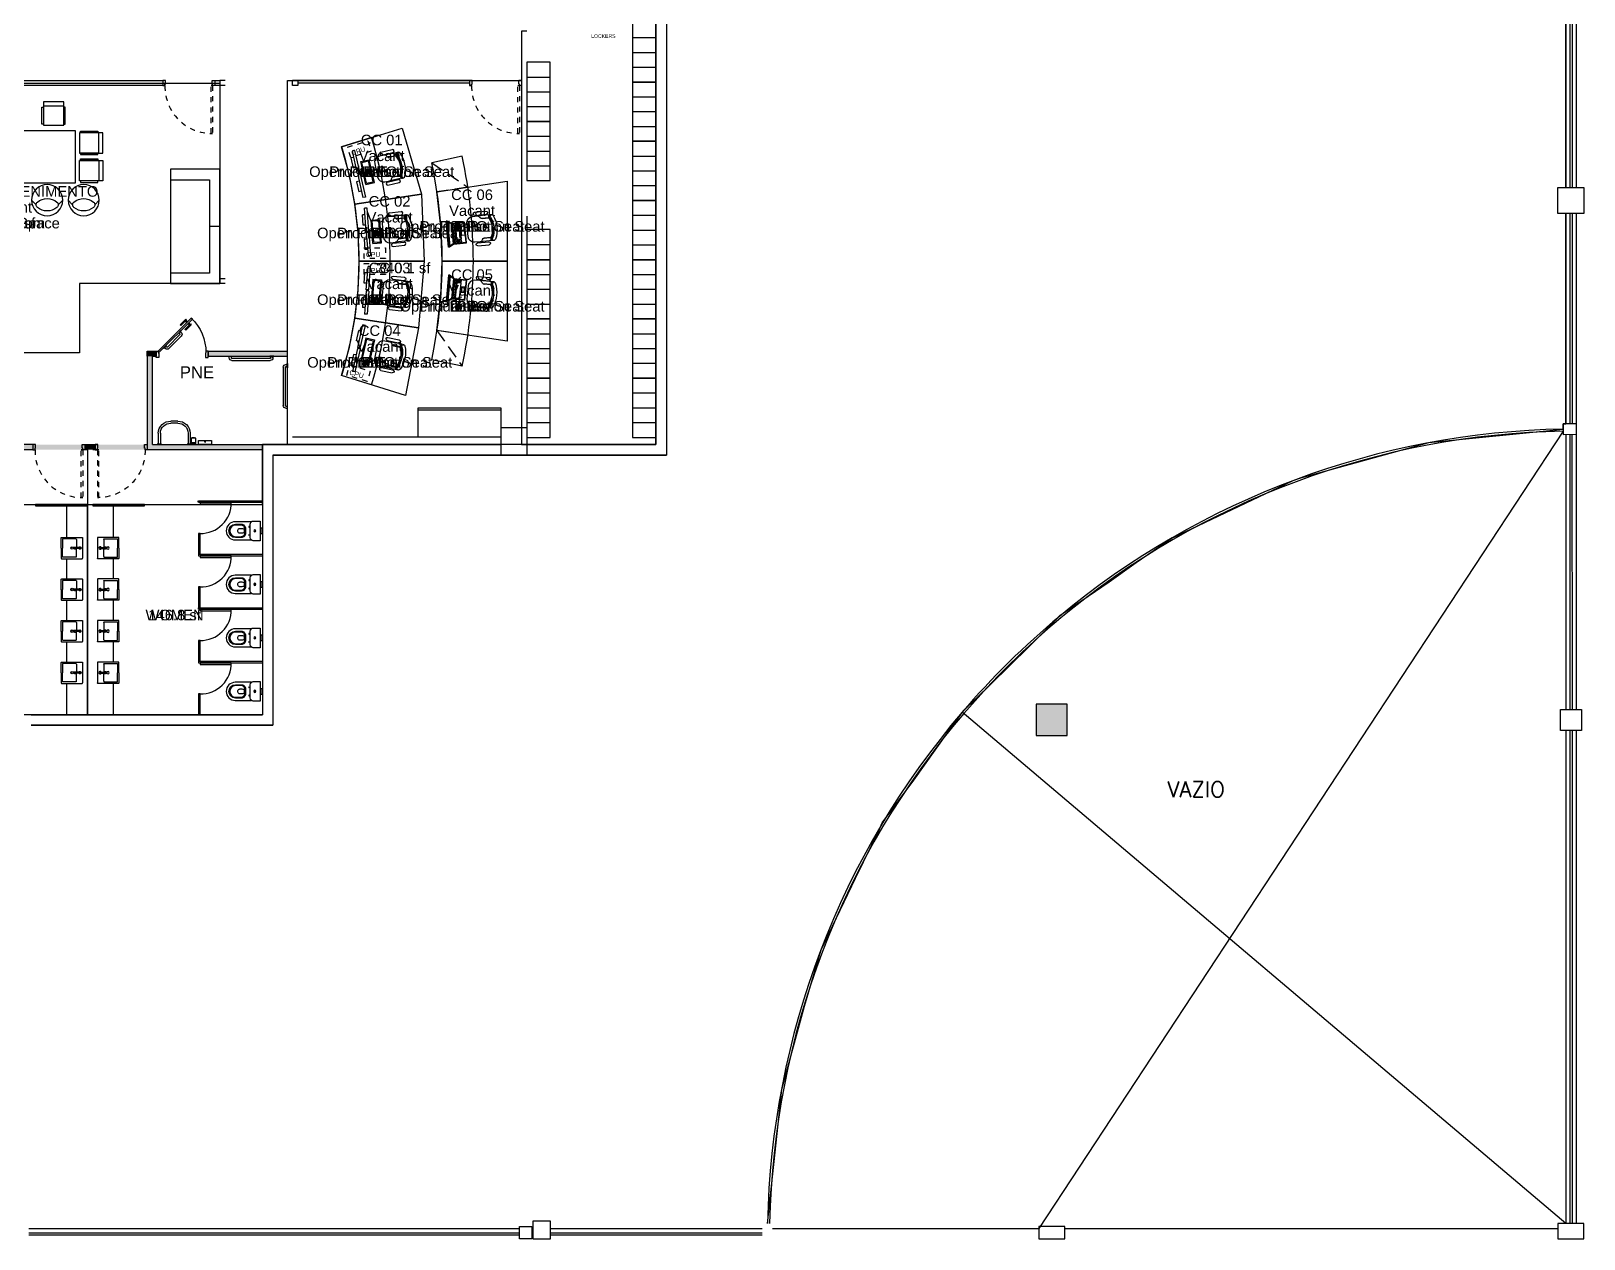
# Model space of a CAD drawing. Header units: metres. Extents: x 249.2 to 324.9, y -97.6 to -23.3.
# Drawn here: x 293.4 to 323.3, y -67.42 to -44.17 of the extents above; entities that cross this region are included whole.
import ezdxf
from ezdxf.enums import TextEntityAlignment as Align

# ---------------------------------------------------------------- set-up
doc = ezdxf.new("R2010")
doc.units = ezdxf.units.M
for name, pattern in [('ACC BH AltaVila -2PAV$0$HIDDEN2', [0.1875, 0.125, -0.0625]), ('ACNL$0$HIDDEN', [0.375, 0.25, -0.125]), ('HIDDEN2', [0.1875, 0.125, -0.0625])]:
    doc.linetypes.add(name, pattern=pattern)
for name, color, linetype in [('ACC BH AltaVila -2PAV$0$252', 7, 'Continuous'), ('ACC BH AltaVila -2PAV$0$CONS 1', 7, 'Continuous'), ('ACC BH AltaVila -2PAV$0$DGS', 7, 'Continuous'), ('ACC BH AltaVila -2PAV$0$DPT', 7, 'Continuous'), ('ACC BH AltaVila -2PAV$0$MBN', 7, 'Continuous'), ('ACC BH AltaVila -2PAV$0$P02', 7, 'Continuous'), ('ACC BH AltaVila -2PAV$0$PLR', 7, 'Continuous'), ('ACC BH AltaVila -2PAV$0$POR', 7, 'Continuous'), ('ACC BH AltaVila -2PAV$0$PRJ', 7, 'ACC BH AltaVila -2PAV$0$HIDDEN2'), ('ACC BH AltaVila -2PAV$0$SAN', 7, 'Continuous'), ('ACC BH AltaVila -2PAV$0$SAN-ACESSORIOS', 7, 'Continuous'), ('ACC BH AltaVila -2PAV$0$SEPMAR', 7, 'Continuous'), ('ACC BH AltaVila -2PAV$0$TX1', 7, 'Continuous'), ('ACC BH AltaVila -2PAV$0$TXT_AMBIENTES', 7, 'ACC BH AltaVila -2PAV$0$HIDDEN2'), ('ACNL$0$DGS', 7, 'Continuous'), ('ACNL$0$INF', 7, 'Continuous'), ('ACNL$0$INFO', 7, 'Continuous'), ('ACNL$0$MAR', 7, 'Continuous'), ('ACNL$0$MBN', 7, 'Continuous'), ('ACNL$0$ZME', 7, 'Continuous'), ('CPU', 7, 'HIDDEN2'), ('EC1 Area Names', 220, 'Continuous'), ('EC1 Area Polygons', 30, 'Continuous'), ('EC1 Area Square Footages', 7, 'Continuous'), ('EC1 Space Function Descs', 7, 'Continuous'), ('EC1 Space Names', 7, 'Continuous'), ('EC1 Space Numbers', 140, 'Continuous'), ('EC1 Space Polygons', 6, 'Continuous'), ('EC1 Space Square Footages', 7, 'Continuous'), ('EC1 Space Status Descs', 7, 'Continuous'), ('EC1 Space Type Descs', 7, 'Continuous'), ('EC1 Tenant Names', 7, 'Continuous'), ('EC1 UDA Is Secured', 7, 'Continuous'), ('EC1 Zone Polygons', 4, 'Continuous'), ('EC1 Zone Square Footages', 7, 'Continuous'), ('TABELA', 7, 'Continuous')]:
    doc.layers.add(name, color=color, linetype=linetype)
doc.styles.add('ACC BH AltaVila -2PAV$0$ROMANS', font='romans')
doc.styles.add('ACC BH AltaVila -2PAV$0$STYLE1', font='arial.ttf')
doc.styles.add('EC1 LABELS', font='arial.ttf', dxfattribs={"height": 0.2})
doc.styles.add('STYLE1', font='arial.ttf')

# ---------------------------------------------------------------- blocks, each defined once
blk = doc.blocks.new('ACC BH AltaVila -2PAV$0$1197CLNK_p')
for points in [[(0.01, -0.023, 4.626468), (-0.01, -0.023)], [(0.01, -0.003, 1.284477), (-0.01, -0.003)], [(0.01, 0, 1), (-0.01, 0)]]:
    blk.add_lwpolyline(points, format="xyb")
at = {"ltscale": 0.07315}
for points in [[(-0.017, -0.087), (-0.017, -0.081)], [(0.017, -0.087), (0.017, -0.081)]]:
    blk.add_lwpolyline(points, dxfattribs=at)
at = {"ltscale": 0.24791}
for points in [[(-0.017, -0.107), (-0.017, -0.087)], [(0.017, -0.107), (0.017, -0.087)]]:
    blk.add_lwpolyline(points, dxfattribs=at)
for points in [[(-0.01, -0.023), (-0.01, 0)], [(-0.01, -0.023), (-0.01, -0.068)], [(0.01, 0), (0.01, -0.023)], [(0.01, -0.023), (0.01, -0.068)]]:
    blk.add_lwpolyline(points)
for centre, major_axis, ratio, start_param, end_param in [((0, -0.081), (0.017, 0), 0.927346, 0.000029, 3.141622), ((0, -0.081), (0.017, 0), 0.927346, 3.141622, 5.212388), ((0, -0.087), (0.017, 0), 0.927346, 3.141622, 4.477891), ((0, -0.087), (0.017, 0), 0.927346, 3.141592, 5.212388), ((0, -0.087), (0.017, 0), 0.927346, 3.12735, 6.283284), ((0, -0.087), (0.017, 0), 0.927346, 3.12734, 3.141691), ((0, -0.087), (0.017, 0), 0.927346, 3.141691, 4.477838), ((0, -0.107), (0.017, 0), 0.927346, 3.141691, 6.283284), ((0, -0.047), (-0.0103, 0), 0.374607, 3.141593, 6.283185), ((0, -0.081), (0.017, 0), 0.927346, 5.212388, 6.283215), ((0, -0.087), (0.017, 0), 0.927346, 5.212388, 6.283215), ((0, -0.087), (0.017, 0), 0.927346, 0.000098, 0.014206)]:
    blk.add_ellipse(centre, major_axis=major_axis, ratio=ratio, start_param=start_param, end_param=end_param)
blk = doc.blocks.new('ACC BH AltaVila -2PAV$0$A$C7CD049DB')
for p, q in [((-16.6, 12.1), (-1.2, 12.1)), ((16.5, 12.1), (1.2, 12.1))]:
    blk.add_line(p, q)
for points in [[(0, 41.2), (-19.7, 41.2, 0.414214), (-20.6, 40.3), (-20.6, 0.8, 0.413826), (-19.7, 0)], [(-16.6, 12.1), (-16.6, 12.1, -0.414214), (-17.8, 13.3), (-17.8, 37.6, -0.414214), (-16.6, 38.8), (0, 38.8)], [(-0.5, 41.2), (19.6, 41.2, -0.414214), (20.4, 40.3), (20.4, 20.5), (20.4, 0.8, -0.413826), (19.6, 0)], [(16.5, 12.1), (16.5, 12.1, 0.414214), (17.7, 13.3), (17.7, 37.6, 0.414214), (16.5, 38.8), (0, 38.8)]]:
    blk.add_lwpolyline(points, format="xyb")
blk.add_lwpolyline([(19.6, 0), (-19.7, 0)])
for radius in [2.47, 1.97]:
    blk.add_circle((0, 20.3), radius)
at = {"extrusion": (0, 0, -1), "xscale": 100, "yscale": 100, "zscale": -100, "rotation": 180}
blk.add_blockref('ACC BH AltaVila -2PAV$0$1197CLNK_p', (0, 5.1), dxfattribs=at)
blk = doc.blocks.new('ACC BH AltaVila -2PAV$0$PT 90 BT 10')
at = {"color": 2}
blk.add_lwpolyline([(96.4, -6944.2), (99.4, -6944.2), (99.4, -6945.2), (106.4, -6945.2), (106.4, -6940.2), (96.4, -6940.2), (96.4, -6944.2)], dxfattribs=at)
for points in [[(4.4, -7033.2), (96.4, -7033.2), (96.4, -7036.2), (4.4, -7036.2)], [(96.4, -7036.2), (99.4, -7036.2), (99.4, -7035.2), (106.4, -7035.2), (106.4, -7040.2), (96.4, -7040.2)]]:
    blk.add_lwpolyline(points, close=True, dxfattribs=at)
at = {"color": 1}
blk.add_arc((94.9, -7034.7), 90.5, 89.0283, 180.9717, dxfattribs=at)
blk = doc.blocks.new('ACC BH AltaVila -2PAV$0$CP133_p')
for points in [[(-0.127, -0.194, -0.414213), (-0.189, -0.132), (-0.189, -0.003, -0.414232), (-0.186, 0), (0.186, 0, -0.414195), (0.189, -0.003), (0.189, -0.132, -0.414213), (0.127, -0.194), (-0.127, -0.194)], [(-0.175, -0.171), (-0.175, -0.479, 1), (0.175, -0.479), (0.175, -0.171)]]:
    blk.add_lwpolyline(points, format="xyb")
at = {"ltscale": 0.202982}
blk.add_lwpolyline([(0.051, 0), (0.051, 0.041), (-0.051, 0.041), (-0.051, 0)], dxfattribs=at)
for points in [[(0.048, -0.281, -0.414214), (0.129, -0.363), (0.129, -0.474, -1), (-0.129, -0.474), (-0.129, -0.363, -0.414214), (-0.048, -0.281)], [(-0.079, -0.206, 1), (-0.079, -0.221, 1)], [(0, -0.083, 1), (0, -0.124, 1)], [(0, -0.088, 1), (0, -0.119, 1)], [(0.079, -0.206, 1), (0.079, -0.221, 1)], [(-0.04, -0.313, -0.080388), (0.04, -0.313, -0.078063), (0.046, -0.394, -0.074711), (0.044, -0.403, -0.675472), (-0.044, -0.403, -0.074711), (-0.046, -0.394, -0.078063)]]:
    blk.add_lwpolyline(points, format="xyb", close=True)
at = {"ltscale": 0.30027}
blk.add_lwpolyline([(0.03, -0.292), (-0.03, -0.292, 0.414214), (-0.112, -0.374), (-0.112, -0.474, 1), (0.112, -0.474), (0.112, -0.374, 0.414214)], format="xyb", close=True, dxfattribs=at)
blk = doc.blocks.new('ACC BH AltaVila -2PAV$0$BARRA1')
for p, q in [((-2, -3), (-2, -0.5)), ((-2, -3), (-2, -0.5)), ((2, -3), (2, -0.5)), ((2, -3), (2, -0.5)), ((3, -4), (77, -4)), ((77, -8), (3, -8)), ((78, -3), (78, -0.5)), ((78, -3), (78, -0.5)), ((82, -3), (82, -0.5)), ((82, -3), (82, -0.5))]:
    blk.add_line(p, q)
for points in [[(4, 0), (4, -0.5), (-4, -0.5), (-4, 0)], [(76, 0), (76, -0.5), (84, -0.5), (84, 0)]]:
    blk.add_lwpolyline(points, close=True)
for centre, radius, start, end in [((3, -3), 5, 180, 270), ((3, -3), 1, 180, 270), ((77, -3), 1, 270, 0), ((77, -3), 5, 270, 0)]:
    blk.add_arc(centre, radius, start, end)
blk = doc.blocks.new('ACC BH AltaVila -2PAV$0$Ssplak-p')
at = {"color": 1}
blk.add_line((-0.015, -0.122), (0.015, -0.122), dxfattribs=at)
blk.add_lwpolyline([(-0.041, -0.12), (0.041, -0.12, 0.414214), (0.046, -0.115), (0.047, -0.005, 0.414214), (0.043, 0), (-0.043, 0, 0.414214), (-0.047, -0.005), (-0.046, -0.115, 0.414214)], format="xyb", close=True)
for points in [[(-0.037, -0.03), (0.037, -0.03, 0.414214), (0.04, -0.027), (0.04, -0.013, 0.414214), (0.037, -0.01), (-0.037, -0.01, 0.414214), (-0.04, -0.013), (-0.04, -0.027, 0.414214)], [(-0.037, -0.029), (0.037, -0.029, 0.414214), (0.039, -0.027), (0.039, -0.013, 0.414214), (0.037, -0.011), (-0.037, -0.011, 0.414214), (-0.039, -0.013), (-0.039, -0.027, 0.414214)]]:
    blk.add_lwpolyline(points, format="xyb", close=True, dxfattribs=at)
for points in [[(-0.03, -0.12), (-0.03, -0.125, 0.012962), (-0.015, -0.126), (-0.015, -0.12)], [(0.015, -0.12), (0.015, -0.126, 0.012962), (0.03, -0.125), (0.03, -0.12)]]:
    blk.add_lwpolyline(points, format="xyb")
blk.add_arc((0, 0.164), 0.29, 267.0374, 272.9626, dxfattribs=at)
blk = doc.blocks.new('ACC BH AltaVila -2PAV$0$Tolak230_p')
blk.add_lwpolyline([(-0.125, -0.08), (0.125, -0.08), (0.125, 0), (-0.125, 0)], close=True)
at = {"color": 1}
for radius in [0.01, 0.008]:
    blk.add_circle((0, -0.056), radius, dxfattribs=at)
blk = doc.blocks.new('ACC BH AltaVila -2PAV$0$BARRA 2')
for p, q in [((-2, -22), (-2, -0.5)), ((2, -22), (2, -0.5)), ((55.4, -22), (55.4, -0.5)), ((59.4, -22), (59.4, -0.5)), ((35.4, -41), (22, -41)), ((35.4, -45), (22, -45))]:
    blk.add_line(p, q)
for points in [[(4, 0), (4, -0.5), (-4, -0.5), (-4, 0)], [(61.4, 0), (61.4, -0.5), (53.4, -0.5), (53.4, 0)]]:
    blk.add_lwpolyline(points, close=True)
for centre, radius, start, end in [((21.2, -21.8), 23.2, 180.3652, 272.0492), ((21.2, -21.8), 19.2, 180.443, 272.4664), ((36.3, -21.8), 19.2, 267.5336, 359.557), ((36.3, -21.8), 23.2, 267.9508, 359.6348)]:
    blk.add_arc(centre, radius, start, end)
blk = doc.blocks.new('ACC BH AltaVila -2PAV$0$lockers')
at = {"layer": 'ACC BH AltaVila -2PAV$0$MBN'}
for p, q in [((80773.5, -88038.5), (80773.5, -88083.5)), ((80802, -88038.5), (80802, -88083.5)), ((80830.5, -88038.5), (80830.5, -88083.5))]:
    blk.add_line(p, q, dxfattribs=at)
blk.add_lwpolyline([(80859, -88038.5), (80745, -88038.5), (80745, -88083.5), (80859, -88083.5)], close=True, dxfattribs=at)
blk = doc.blocks.new('A$C296D526A')
at = {"layer": 'CPU'}
blk.add_lwpolyline([(0, 22.1), (43, 22.1), (43, 0.1), (0, 0.1)], close=True, dxfattribs=at)
at = {"layer": 'TABELA', "color": 2, "style": 'STYLE1'}
blk.add_text('CPU', height=10, dxfattribs=at).set_placement((3.6, 3.2))
blk = doc.blocks.new('ACNL$0$CAD')
at = {"layer": 'ACNL$0$ZME'}
h = blk.add_hatch(color=256, dxfattribs=at)
h.dxf.hatch_style = 1
h.paths.add_polyline_path([(46.6, 20.3, -0.77415), (49.7, 24.7, 0.230138), (44.9, 24.6, 0.13315), (43.3, 22.9, 0.12156), (43.2, 22.4), (43.2, 19.5), (43.2, 19.2, 0.123165), (43.3, 18.8, -0.002019), (43.4, 18.5, 0.035778), (43.8, 18, -0.192135), (51, 0, 0.107001)])
h = blk.add_hatch(color=256, dxfattribs=at)
h.dxf.hatch_style = 1
h.paths.add_polyline_path([(51, 0, -0.192135), (43.8, -18, 0.035778), (43.4, -18.5, -0.002019), (43.3, -18.8, 0.123165), (43.2, -19.2), (43.2, -22.4, 0.12156), (43.3, -22.9, 0.13315), (44.9, -24.6, 0.041687), (45.7, -25, 0.186661), (49.7, -24.7, -0.77415), (46.6, -20.3, 0.107001)])
for p, q in [((16.5, 32.5), (38.8, 32.5)), ((0, 13), (0, -13)), ((21.8, 25), (12, 25)), ((16.5, 26.5), (38.8, 26.5)), ((45.7, 25), (21.8, 25)), ((26.8, 20.8), (25.2, 23.2)), ((43.2, 19.5), (28.2, 19.5)), ((43.2, 19), (30.1, 19)), ((43.2, 22.7), (43.2, 19)), ((12, -25), (21.8, -25)), ((16.5, -26.5), (38.8, -26.5)), ((45.7, -25), (21.8, -25)), ((25.2, -23.2), (26.8, -20.8)), ((43.2, -19.5), (28.2, -19.5)), ((30.1, -19), (43.2, -19)), ((43.2, -19), (43.2, -22.7)), ((16.5, -32.5), (38.8, -32.5))]:
    blk.add_line(p, q)
for centre, radius, start, end in [((16.5, 29.5), 3, 90, 270), ((38.8, 29.5), 3, 270, 90), ((12, 13), 12, 90, 180), ((21.8, 21), 4, 33.6901, 90), ((30.1, 23), 4, 213.6901, 270), ((47.2, 20.8), 4.47, 121.9392, 155.6213), ((44.2, 22.4), 0.999, 152.2765, 180), ((44.2, 19.2), 0.999, 180, 208.086), ((47.2, 20.8), 4.47, 204.3787, 219.8839), ((8.1, 0), 39.9, 331.5569, 28.4431), ((24.9, 0), 26.1, 316.4961, 43.5039), ((47.4, 19.7), 5.58, 33.8625, 116.9558), ((47.4, 19.7), 5.58, 107.4075, 116.9558), ((48.7, 22.1), 2.82, 68.9328, 219.9139), ((1.9, 0), 49, 335.57, 24.43), ((1.9, 0), 55, 335.57, 24.43), ((12, -13), 12, 180, 270), ((16.5, -29.5), 3, 90, 270), ((21.8, -21), 4, 270, 326.3099), ((30.1, -23), 4, 90, 146.3099), ((38.8, -29.5), 3, 270, 90), ((47.2, -20.8), 4.47, 140.1161, 155.6213), ((44.2, -19.2), 0.999, 151.914, 180), ((44.2, -22.4), 0.999, 180, 207.7235), ((47.2, -20.8), 4.47, 204.3787, 238.0608), ((47.4, -19.7), 5.58, 243.0442, 326.1375), ((48.7, -22.1), 2.82, 140.0861, 291.0672)]:
    blk.add_arc(centre, radius, start, end)
blk = doc.blocks.new('ACNL$0$LAPTOP')
at = {"layer": 'ACNL$0$INFO'}
for p, q in [((-6.2, 32.4), (-6.2, 34.4)), ((-6.2, 34.4), (44.2, 34.4)), ((-1, 24), (-6.2, 32.4)), ((-6.2, 32.4), (44.2, 32.4)), ((-0.1, 24.5), (-4.5, 31.4)), ((-4.5, 31.4), (42.5, 31.4)), ((38.1, 24.5), (42.5, 31.4)), ((39, 24), (44.2, 32.4)), ((44.2, 32.4), (44.2, 34.4)), ((-0.1, 24.5), (38.1, 24.5))]:
    blk.add_line(p, q, dxfattribs=at)
at = {"layer": 'ACNL$0$INFO', "linetype": 'Continuous'}
for p, q in [((1.4, 21.9), (36, 21.9)), ((1.4, 21.9), (1.4, 18.9)), ((1.4, 18.9), (36, 18.9)), ((1.4, 15.4), (1.4, 17.4)), ((1.4, 17.4), (5.4, 17.4)), ((1.4, 15.4), (5.4, 15.4)), ((1.4, 12.4), (1.4, 14.4)), ((1.4, 14.4), (5.4, 14.4)), ((1.4, 12.4), (5.4, 12.4)), ((1.4, 11.4), (5.4, 11.4)), ((1.4, 8.9), (1.4, 11.4)), ((5.4, 8.9), (1.4, 8.9)), ((5.4, 15.4), (5.4, 17.4)), ((5.4, 12.4), (5.4, 14.4)), ((5.4, 8.9), (5.4, 11.4)), ((6.9, 17.4), (36, 17.4)), ((6.9, 8.9), (6.9, 17.4)), ((36, 8.9), (6.9, 8.9)), ((36, 21.9), (36, 18.9)), ((36, 17.4), (36, 8.9))]:
    blk.add_line(p, q, dxfattribs=at)
at = {"layer": 'ACNL$0$INFO'}
for points in [[(-1, -1), (39, -1), (39, 24), (-1, 24)], [(0, 0), (38, 0), (38, 23), (0, 23)]]:
    blk.add_lwpolyline(points, close=True, dxfattribs=at)
at = {"layer": 'ACNL$0$INFO', "linetype": 'Continuous'}
blk.add_lwpolyline([(13.8, 7.1), (24.2, 7.1), (24.2, 1.3), (13.8, 1.3)], close=True, dxfattribs=at)
blk = doc.blocks.new('ACNL$0$MICRO')
at = {"color": 0}
for p, q in [((-33.7, 25), (-33.7, 30)), ((-13.7, 30), (-33.7, 30)), ((-13.7, 25), (-13.7, 30)), ((13.3, 25), (13.3, 30)), ((13.3, 30), (33.3, 30)), ((33.3, 25), (33.3, 30)), ((-46.2, 20), (-46.2, 25)), ((-1.2, 25), (-46.2, 25)), ((-1.2, 20), (-46.2, 20)), ((-22.7, 13.9), (-22.7, -3.1)), ((22.3, 13.9), (-22.7, 13.9)), ((-20.7, 11.9), (-20.7, -1.1)), ((20.3, 11.9), (-20.7, 11.9)), ((-1.2, 20), (-1.2, 25)), ((0.8, 20), (0.8, 25)), ((0.8, 25), (45.8, 25)), ((0.8, 20), (45.8, 20)), ((20.3, 11.9), (20.3, -1.1)), ((22.3, 13.9), (22.3, -3.1)), ((45.8, 20), (45.8, 25)), ((22.3, -3.1), (-22.7, -3.1)), ((20.3, -1.1), (-20.7, -1.1))]:
    blk.add_line(p, q, dxfattribs=at)
blk = doc.blocks.new('A$C505149F8')
at = {"layer": 'ACC BH AltaVila -2PAV$0$252'}
blk.add_lwpolyline([(0, 0), (2.2, 0), (2.2, 0.95), (0, 0.95)], close=True, dxfattribs=at)
for points in [[(1.1, 0.95), (1.1, 0.75)], [(0.2, 0), (0.2, 0.75), (2, 0.75), (2, 0)]]:
    blk.add_lwpolyline(points, dxfattribs=at)
blk = doc.blocks.new('ACC BH AltaVila -2PAV$0$PORTA')
at = {"color": 1}
for p, q in [((-22.8, -21.7), (-46.8, -45.7)), ((-44, -48.5), (-19.9, -24.5)), ((-22.8, -20.3), (-24.5, -18.5)), ((-22.8, -20.3), (-24.5, -18.5)), ((-19.9, -17.4), (-21.7, -15.7)), ((-19.9, -17.4), (-21.7, -15.7)), ((-71.6, -60.6), (-74.4, -57.7)), ((-70.2, -59.2), (-73, -56.3)), ((-51.1, -48.5), (-52.8, -46.8)), ((-51.1, -48.5), (-52.8, -46.8)), ((-48.2, -45.7), (-50, -44)), ((-48.2, -45.7), (-50, -44)), ((-69.4, -62.7), (-66.6, -65.5)), ((-68, -61.3), (-65.2, -64.1))]:
    blk.add_line(p, q, dxfattribs=at)
for points in [[(-2.5, -5), (-2.5, 0), (-15, 0), (-15, -4), (-12, -4), (-12, -5)], [(-15, -4), (-12.9, -6.1), (-76.5, -69.8), (-78.6, -67.6)], [(-2.5, -95), (-2.5, -100), (-15, -100), (-15, -96), (-12, -96), (-12, -95)]]:
    blk.add_lwpolyline(points, close=True)
for points in [[(-26.3, -19.6), (-26, -19.9), (-20.3, -14.3), (-20.7, -13.9)], [(-65.9, -46.4), (-64.5, -47.8), (-75.1, -58.4), (-76.5, -57)], [(-55.3, -57), (-56.7, -55.6), (-67.3, -66.2), (-65.9, -67.6)], [(-48.9, -42.2), (-48.6, -42.5), (-54.2, -48.2), (-54.6, -47.8)]]:
    blk.add_lwpolyline(points, close=True, dxfattribs=at)
for centre, radius, start, end in [((-23.5, -21), 1, 315, 45), ((-23.5, -21), 5, 315, 45), ((-47.5, -45), 5, 225, 315), ((-47.5, -45), 1, 225, 315)]:
    blk.add_arc(centre, radius, start, end, dxfattribs=at)
blk.add_arc((-11.7, -2.8), 93.2, 224.0776, 269.8153)
blk = doc.blocks.new('A$C5B6148CD')
at = {"layer": 'ACC BH AltaVila -2PAV$0$252'}
for points in [[(0, 0.3), (0.087, 0.387)], [(0.513, 0.387), (0.6, 0.3)]]:
    blk.add_lwpolyline(points, dxfattribs=at)
blk.add_circle((0.3, 0.3), 0.3, dxfattribs=at)
for centre, radius, start, end in [((0.155, 0.387), 0.0679, 130.4721, 229.5279), ((0.3, 0.206), 0.3, 50.9045, 129.0955), ((0.3, 0.568), 0.3, 230.9045, 309.0955), ((0.445, 0.387), 0.0679, 310.4721, 49.5279)]:
    blk.add_arc(centre, radius, start, end, dxfattribs=at)
blk = doc.blocks.new('ACC BH AltaVila -2PAV$0$posdtj')
blk.add_line((3315.4, 1201.7), (3276.4, 1201.7))
for points in [[(3276.4, 1166.5), (3273.4, 1166.5), (3273.4, 1199.7), (3276.4, 1199.7), (3276.4, 1166.5)], [(3315.4, 1166.5), (3318.4, 1166.5), (3318.4, 1199.7), (3315.4, 1199.7), (3315.4, 1166.5)]]:
    blk.add_lwpolyline(points)
at = {"linetype": 'ByBlock'}
blk.add_lwpolyline([(3276.4, 1209.5), (3276.4, 1164.5), (3315.4, 1164.5), (3315.4, 1209.5)], close=True, dxfattribs=at)
blk = doc.blocks.new('ACC BH AltaVila -2PAV$0$dajkdajkf')
at = {"layer": 'ACC BH AltaVila -2PAV$0$PLR'}
h = blk.add_hatch(color=256, dxfattribs=at)
h.dxf.hatch_style = 1
h.paths.add_polyline_path([(79892.9, -86655.6), (79952.9, -86655.6), (79952.9, -86595.6), (79892.9, -86595.6)])
blk.add_lwpolyline([(79892.9, -86655.6), (79952.9, -86655.6), (79952.9, -86595.6), (79892.9, -86595.6)], close=True, dxfattribs=at)

msp = doc.modelspace()

# ---------------------------------------------------------------- hatches: boundary and pattern name
at = {"layer": 'ACC BH AltaVila -2PAV$0$CONS 1'}
h = msp.add_hatch(color=256, dxfattribs=at)
h.dxf.hatch_style = 1
h.paths.add_polyline_path([(295.737, -50.43), (295.808, -50.43), (295.808, -50.33), (295.637, -50.33), (295.637, -50.43)])

# ---------------------------------------------------------------- linework, layer by layer
at = {"layer": 'ACC BH AltaVila -2PAV$0$252'}
msp.add_lwpolyline([(291.854, -47.09), (294.254, -47.09), (294.254, -46.09), (291.854, -46.09)], close=True, dxfattribs=at)
at = {"layer": 'ACC BH AltaVila -2PAV$0$CONS 1'}
for points in [[(295.637, -50.43), (295.737, -50.43), (295.637, -52.13), (295.737, -52.13)], [(296.808, -50.33), (296.808, -50.43), (298.337, -50.33), (298.337, -50.43)], [(293.437, -52.13), (293.437, -52.23), (292.155, -52.13), (292.155, -52.23)], [(294.437, -52.13), (294.437, -52.23), (294.637, -52.13), (294.637, -52.23)], [(295.637, -52.13), (295.637, -52.23), (297.854, -52.13), (297.854, -52.23)]]:
    msp.add_solid(points, dxfattribs=at)
at = {"layer": 'ACC BH AltaVila -2PAV$0$DGS'}
for p, q in [((302.844, -44.17), (302.844, -47.73)), ((302.944, -44.17), (302.844, -44.17)), ((298.337, -50.33), (298.337, -45.12)), ((298.337, -45.12), (298.437, -45.12)), ((302.844, -47.73), (302.844, -51.8)), ((302.944, -47.73), (302.944, -51.8)), ((297.137, -49.03), (294.334, -49.03)), ((294.334, -49.03), (294.334, -50.364)), ((294.334, -50.364), (292.854, -50.364)), ((295.637, -50.43), (295.637, -50.33)), ((295.637, -50.33), (295.808, -50.33)), ((295.637, -50.43), (295.637, -50.33)), ((295.737, -52.13), (295.737, -50.43)), ((295.737, -50.43), (295.808, -50.43)), ((296.808, -50.33), (298.337, -50.33)), ((296.808, -50.43), (298.337, -50.43)), ((298.337, -52.13), (298.337, -50.43)), ((298.337, -51.369), (298.337, -50.43)), ((295.737, -52.13), (295.737, -51.43)), ((293.437, -52.23), (292.155, -52.23)), ((293.437, -52.13), (292.854, -52.13)), ((294.387, -52.13), (294.687, -52.13)), ((294.487, -52.23), (294.487, -57.33)), ((295.737, -52.13), (297.854, -52.13))]:
    msp.add_line(p, q, dxfattribs=at)
for points in [[(295.637, -50.43), (295.637, -52.13)], [(295.808, -50.33), (295.808, -50.43)], [(296.808, -50.33), (296.808, -50.43)], [(295.637, -51.43), (295.637, -52.13)], [(294.487, -52.23), (294.367, -52.23)], [(294.707, -52.23), (294.587, -52.23)], [(297.854, -52.23), (295.637, -52.23)]]:
    msp.add_lwpolyline(points, dxfattribs=at)
at = {"layer": 'ACC BH AltaVila -2PAV$0$DPT'}
for p, q in [((289.103, -45.12), (295.937, -45.12)), ((296.887, -45.12), (297.037, -45.12)), ((297.037, -45.12), (297.037, -49.03)), ((301.894, -45.12), (298.437, -45.12)), ((298.437, -45.22), (298.437, -45.12)), ((298.437, -45.12), (298.537, -45.12)), ((298.537, -45.12), (298.537, -45.22)), ((302.844, -45.12), (302.794, -45.12)), ((289.103, -45.17), (295.937, -45.17)), ((295.937, -45.22), (289.103, -45.22)), ((297.037, -45.22), (296.867, -45.22)), ((298.537, -45.22), (298.437, -45.22)), ((301.844, -45.17), (298.537, -45.17)), ((297.037, -48.93), (297.137, -48.93))]:
    msp.add_line(p, q, dxfattribs=at)
for points in [[(297.137, -45.12), (297.037, -45.12)], [(297.137, -45.22), (297.037, -45.22)]]:
    msp.add_lwpolyline(points, dxfattribs=at)
at = {"layer": 'ACC BH AltaVila -2PAV$0$MBN'}
for p, q in [((302.944, -45.054), (303.394, -45.054)), ((302.944, -45.339), (303.394, -45.339)), ((302.944, -45.624), (303.394, -45.624)), ((302.944, -48.28), (303.394, -48.28)), ((302.944, -48.57), (303.394, -48.57))]:
    msp.add_line(p, q, dxfattribs=at)
for points in [[(302.944, -44.769), (302.944, -45.909), (303.394, -45.909), (303.394, -44.769)], [(302.944, -47.99), (302.944, -48.57), (303.394, -48.57), (303.394, -47.99)]]:
    msp.add_lwpolyline(points, close=True, dxfattribs=at)
at = {"layer": 'ACC BH AltaVila -2PAV$0$P02'}
for p, q in [((305.634, -37.43), (305.634, -52.33)), ((305.634, -39.68), (305.634, -52.33)), ((322.954, -47.18), (322.954, -40.705)), ((323.034, -40.705), (323.034, -47.18)), ((323.074, -40.705), (323.074, -47.18)), ((305.434, -52.13), (305.434, -41.38)), ((322.954, -41.53), (322.954, -47.18)), ((323.154, -41.53), (323.154, -47.18)), ((305.434, -41.73), (305.434, -52.13)), ((322.954, -51.731), (322.954, -47.68)), ((322.954, -47.68), (322.954, -51.731)), ((323.034, -47.68), (323.034, -51.731)), ((323.074, -47.68), (323.074, -51.731)), ((323.154, -47.68), (323.154, -51.731)), ((322.904, -51.832), (322.904, -51.731)), ((322.904, -51.731), (322.954, -51.731)), ((323.154, -51.731), (322.904, -51.731)), ((322.904, -51.731), (322.904, -51.932)), ((323.154, -51.731), (323.154, -51.931)), ((322.904, -51.872), (312.804, -67.22)), ((320.319, -52.086), (322.904, -51.832)), ((322.904, -51.932), (323.154, -51.931)), ((322.953, -51.931), (322.954, -57.23)), ((323.033, -51.931), (323.034, -57.23)), ((323.073, -51.931), (323.074, -57.23)), ((323.153, -51.931), (323.154, -57.23)), ((297.854, -52.13), (297.854, -57.33)), ((297.854, -52.197), (297.854, -57.33)), ((298.054, -52.33), (298.054, -57.53)), ((298.054, -52.33), (305.634, -52.33)), ((305.634, -52.33), (298.054, -52.33)), ((298.054, -52.33), (298.054, -57.53)), ((317.853, -52.772), (320.319, -52.086)), ((315.355, -53.937), (317.706, -52.821)), ((317.706, -52.821), (317.853, -52.772)), ((314.683, -54.399), (315.355, -53.937)), ((314.158, -54.77), (314.683, -54.399)), ((313.212, -55.421), (314.158, -54.77)), ((312.622, -56.013), (313.114, -55.519)), ((313.114, -55.519), (313.212, -55.421)), ((311.873, -56.748), (312.622, -56.013)), ((311.354, -57.252), (311.873, -56.748)), ((293.404, -57.33), (297.854, -57.33)), ((297.854, -57.33), (293.404, -57.33)), ((311.046, -57.679), (311.354, -57.252)), ((322.954, -67.12), (311.332, -57.28)), ((293.404, -57.53), (298.054, -57.53)), ((298.054, -57.53), (293.404, -57.53)), ((310.4, -58.587), (311.046, -57.679)), ((322.954, -57.63), (322.954, -67.12)), ((323.034, -57.63), (323.034, -67.12)), ((323.074, -57.63), (323.074, -67.12)), ((323.154, -57.63), (323.154, -67.12)), ((309.79, -59.412), (310.4, -58.587)), ((309.741, -59.531), (309.79, -59.412)), ((309.279, -60.476), (309.741, -59.531)), ((308.612, -61.853), (309.279, -60.476)), ((308.297, -62.938), (308.612, -61.853)), ((307.855, -64.539), (308.297, -62.938)), ((307.806, -65.028), (307.855, -64.539)), ((307.582, -67.121), (307.806, -65.028)), ((293.354, -67.22), (302.804, -67.22)), ((293.354, -67.22), (302.804, -67.22)), ((303.404, -67.22), (307.48, -67.22)), ((303.404, -67.22), (307.48, -67.22)), ((307.68, -67.22), (312.804, -67.22)), ((293.354, -67.3), (302.804, -67.3)), ((293.354, -67.34), (302.804, -67.34)), ((303.404, -67.3), (307.48, -67.3)), ((303.404, -67.34), (307.48, -67.34))]:
    msp.add_line(p, q, dxfattribs=at)
at = {"layer": 'ACC BH AltaVila -2PAV$0$P02', "linetype": 'Continuous'}
msp.add_line((313.304, -67.22), (322.804, -67.22), dxfattribs=at)
at = {"layer": 'ACC BH AltaVila -2PAV$0$P02'}
for points in [[(297.854, -52.13), (302.451, -52.13)], [(302.944, -52.13), (305.434, -52.13)]]:
    msp.add_lwpolyline(points, dxfattribs=at)
for radius, start, end in [(15.6, 91.0101, 129.7488), (15.56, 91.0127, 129.7488), (15.6, 129.7488, 139.4101), (15.56, 129.7488, 139.4101), (15.6, 139.4101, 178.8678), (15.56, 139.4101, 178.8649)]:
    msp.add_arc((323.179, -67.43), radius, start, end, dxfattribs=at)
at = {"layer": 'ACC BH AltaVila -2PAV$0$PLR'}
for p, q in [((322.804, -47.18), (323.304, -47.18)), ((322.804, -47.68), (322.804, -47.18)), ((323.304, -47.18), (323.304, -47.68)), ((323.304, -47.68), (322.804, -47.68)), ((322.854, -57.23), (323.254, -57.23)), ((322.854, -57.63), (322.854, -57.23)), ((323.254, -57.23), (323.254, -57.63)), ((323.254, -57.63), (322.854, -57.63)), ((302.804, -67.42), (302.804, -67.18)), ((302.804, -67.18), (303.044, -67.18)), ((302.804, -67.42), (302.804, -67.18)), ((302.804, -67.18), (303.044, -67.18)), ((303.044, -67.18), (303.044, -67.42)), ((303.044, -67.18), (303.044, -67.42)), ((303.404, -67.08), (303.064, -67.08)), ((303.064, -67.08), (303.064, -67.42)), ((303.404, -67.08), (303.064, -67.08)), ((303.064, -67.08), (303.064, -67.42)), ((303.404, -67.42), (303.404, -67.08)), ((303.404, -67.42), (303.404, -67.08)), ((313.304, -67.18), (312.804, -67.18)), ((312.804, -67.18), (312.804, -67.42)), ((313.304, -67.42), (313.304, -67.18)), ((323.304, -67.12), (322.804, -67.12)), ((322.804, -67.12), (322.804, -67.42)), ((323.304, -67.42), (323.304, -67.12)), ((303.044, -67.42), (302.804, -67.42)), ((303.044, -67.42), (302.804, -67.42)), ((303.064, -67.42), (303.404, -67.42)), ((303.064, -67.42), (303.404, -67.42)), ((312.804, -67.42), (313.304, -67.42)), ((322.804, -67.42), (323.304, -67.42))]:
    msp.add_line(p, q, dxfattribs=at)
for points in [[(302.451, -52.33), (302.451, -51.8), (302.944, -51.8), (302.944, -52.33)], [(302.451, -52.33), (302.944, -52.33)]]:
    msp.add_lwpolyline(points, dxfattribs=at)
at = {"layer": 'ACC BH AltaVila -2PAV$0$SAN'}
for p, q in [((296.609, -53.21), (296.609, -53.24)), ((296.624, -53.21), (297.854, -53.21)), ((294.987, -53.31), (294.587, -53.31)), ((294.987, -53.916), (294.987, -53.31)), ((296.624, -53.24), (297.854, -53.24)), ((296.624, -54.24), (297.854, -54.24)), ((296.624, -54.24), (296.624, -54.27)), ((296.624, -54.27), (297.854, -54.27)), ((296.624, -55.27), (297.854, -55.27)), ((296.624, -55.3), (296.624, -55.27)), ((296.624, -55.3), (297.854, -55.3)), ((296.624, -56.3), (297.854, -56.3)), ((296.624, -56.3), (296.624, -56.33)), ((296.624, -56.33), (297.854, -56.33)), ((294.987, -57.33), (294.987, -56.726)), ((294.587, -57.33), (294.987, -57.33))]:
    msp.add_line(p, q, dxfattribs=at)
for points in [[(293.487, -53.31), (294.487, -53.31), (294.487, -53.28), (293.487, -53.28)], [(294.587, -53.31), (295.587, -53.31), (295.587, -53.28), (294.587, -53.28)], [(296.654, -53.24), (296.654, -53.27), (297.254, -53.27), (297.254, -53.24)], [(296.654, -53.84), (296.624, -53.84), (296.624, -54.24), (296.654, -54.24)], [(296.654, -54.27), (296.654, -54.3), (297.254, -54.3), (297.254, -54.27)], [(296.654, -54.87), (296.624, -54.87), (296.624, -55.27), (296.654, -55.27)], [(296.654, -55.3), (296.654, -55.33), (297.254, -55.33), (297.254, -55.3)], [(296.654, -55.9), (296.624, -55.9), (296.624, -56.3), (296.654, -56.3)], [(296.654, -56.33), (296.654, -56.36), (297.254, -56.36), (297.254, -56.33)], [(296.654, -56.93), (296.624, -56.93), (296.624, -57.33), (296.654, -57.33)]]:
    msp.add_lwpolyline(points, close=True, dxfattribs=at)
for points in [[(294.087, -53.916), (294.087, -53.31), (294.487, -53.31), (294.487, -57.33), (294.087, -57.33), (294.087, -56.726)], [(294.087, -54.716), (294.087, -54.326)], [(294.987, -54.716), (294.987, -54.326)], [(294.087, -55.516), (294.087, -55.126)], [(294.987, -55.516), (294.987, -55.126)], [(294.087, -56.316), (294.087, -55.926)], [(294.987, -56.316), (294.987, -55.926)]]:
    msp.add_lwpolyline(points, dxfattribs=at)
for centre in [(296.669, -53.255), (296.669, -54.285), (296.669, -55.315), (296.669, -56.345)]:
    msp.add_arc(centre, 0.585, 268.5312, 1.4688, dxfattribs=at)
at = {"layer": 'ACC BH AltaVila -2PAV$0$SEPMAR'}
for points in [[(293.437, -52.13), (293.437, -52.23), (294.437, -52.13), (294.437, -52.23)], [(294.637, -52.13), (294.637, -52.23), (295.637, -52.13), (295.637, -52.23)]]:
    msp.add_solid(points, dxfattribs=at)
at = {"layer": 'ACNL$0$DGS'}
msp.add_line((298.437, -51.98), (302.451, -51.98), dxfattribs=at)
at = {"layer": 'ACNL$0$MAR'}
for p, q in [((299.954, -46.22), (299.381, -46.398)), ((301.701, -46.577), (301.115, -46.704)), ((299.717, -48.6), (300.317, -48.6)), ((301.317, -48.6), (301.917, -48.6)), ((301.701, -50.622), (301.115, -50.495)), ((299.954, -50.98), (299.381, -50.801)), ((300.851, -51.46), (302.451, -51.46))]:
    msp.add_line(p, q, dxfattribs=at)
at = {"layer": 'ACNL$0$MAR', "linetype": 'ACNL$0$HIDDEN'}
for p, q in [((301.115, -46.704), (301.81, -47.175)), ((301.81, -47.175), (301.217, -47.264)), ((301.217, -49.935), (301.701, -50.622)), ((301.81, -50.024), (301.217, -49.935))]:
    msp.add_line(p, q, dxfattribs=at)
at = {"layer": 'ACNL$0$MAR'}
msp.add_lwpolyline([(300.851, -51.43), (300.851, -51.98), (302.451, -51.98), (302.451, -51.43)], close=True, dxfattribs=at)
for radius, start, end in [(8, 342.6925, 17.3075), (7.4, 342.6925, 17.3075), (9.6, 347.8402, 12.1598), (9, 347.8402, 12.1598)]:
    msp.add_arc((292.317, -48.6), radius, start, end, dxfattribs=at)
at = {"layer": 'ACNL$0$MBN'}
msp.add_point((299.717, -48.6), dxfattribs=at)
msp.add_point((299.717, -48.6), dxfattribs=at)
msp.add_point((299.717, -48.6), dxfattribs=at)
msp.add_point((299.717, -48.6), dxfattribs=at)
msp.add_point((299.717, -48.6), dxfattribs=at)
msp.add_point((299.717, -48.6), dxfattribs=at)
at = {"layer": 'EC1 Area Polygons'}
for points in [[(266.128, -23.679), (302.843, -23.679), (302.843, -25.179), (315.943, -25.179), (315.943, -31.329), (308.154, -31.329), (308.154, -35.78), (312.653, -35.78), (312.653, -37.429), (318.133, -37.429), (318.403, -37.429), (318.403, -40.704), (310.854, -40.704), (310.854, -38.129), (308.154, -38.129), (308.154, -37.229), (305.433, -37.229), (305.433, -52.13), (297.854, -52.13), (297.854, -57.329), (288.079, -57.329)], [(266.128, -23.679), (302.843, -23.679), (302.843, -25.179), (315.943, -25.179), (315.943, -31.329), (308.154, -31.329), (308.154, -35.78), (312.653, -35.78), (312.653, -37.429), (318.133, -37.429), (318.133, -40.63), (310.954, -40.63), (310.954, -38.129), (308.154, -38.129), (308.154, -37.229), (305.433, -37.229), (305.433, -52.13), (297.854, -52.13), (297.854, -57.329), (288.079, -57.329)]]:
    msp.add_lwpolyline(points, dxfattribs=at)
for points in [[(294.487, -53.28), (294.487, -57.329), (287.979, -57.329), (287.979, -54.495), (292.155, -54.495), (292.155, -53.28), (294.487, -53.28)], [(294.487, -53.28), (297.854, -53.28), (297.854, -57.329), (294.487, -57.329), (294.487, -53.28)]]:
    msp.add_lwpolyline(points, close=True, dxfattribs=at)
at = {"layer": 'EC1 Space Polygons'}
for points in [[(288.904, -45.17), (297.036, -45.17), (297.036, -49.03), (294.334, -49.03), (294.334, -50.364), (288.904, -50.364), (288.904, -45.17)], [(299.381, -46.398), (300.545, -46.036), (300.921, -47.309), (299.634, -47.502), (299.529, -46.945), (299.381, -46.398), (299.381, -46.398)], [(301.217, -47.265), (302.568, -47.061), (302.568, -48.6), (301.316, -48.6), (301.292, -47.93), (301.217, -47.265), (301.217, -47.265)], [(299.634, -47.502), (300.921, -47.309), (300.968, -48.6), (299.717, -48.6), (299.696, -48.049), (299.634, -47.502), (299.634, -47.502)], [(299.717, -48.6), (300.968, -48.6), (300.858, -49.881), (299.634, -49.697), (299.696, -49.15), (299.717, -48.6), (299.717, -48.6)], [(301.316, -48.6), (302.568, -48.6), (302.568, -50.137), (301.217, -49.935), (301.292, -49.269), (301.316, -48.6), (301.316, -48.6)], [(299.634, -49.697), (300.858, -49.881), (300.609, -51.183), (299.381, -50.801), (299.529, -50.254), (299.634, -49.697), (299.634, -49.697)]]:
    msp.add_lwpolyline(points, close=True, dxfattribs=at)
at = {"layer": 'EC1 Zone Polygons'}
msp.add_lwpolyline([(292.155, -53.28), (297.854, -53.28), (297.854, -52.13), (298.336, -52.13), (298.336, -45.12), (302.843, -45.12), (302.843, -52.13), (305.433, -52.13), (305.433, -41.73), (302.843, -41.73), (302.843, -43.12), (286.339, -43.12)], dxfattribs=at)
msp.add_lwpolyline([(298.336, -45.12), (302.843, -45.12), (302.843, -52.13), (298.336, -52.13), (298.336, -45.12)], close=True, dxfattribs=at)

# ---------------------------------------------------------------- block references
at = {"layer": 'ACC BH AltaVila -2PAV$0$252', "xscale": 0.01, "yscale": 0.01, "zscale": 0.01}
msp.add_blockref('ACC BH AltaVila -2PAV$0$posdtj', (260.875, -57.629), dxfattribs=at)
at = {"layer": 'ACC BH AltaVila -2PAV$0$252', "yscale": 0.01, "zscale": 0.01}
for p, xscale, rotation in [((282.686, -13.364), 0.01, 270.0000000001089), ((282.686, -79.816), -0.01, 269.9999999998911)]:
    msp.add_blockref('ACC BH AltaVila -2PAV$0$posdtj', p, dxfattribs=dict(at, xscale=xscale, rotation=rotation))
at = {"layer": 'ACC BH AltaVila -2PAV$0$252', "rotation": 270}
msp.add_blockref('A$C505149F8', (296.087, -46.83), dxfattribs=at)
at = {"layer": 'ACC BH AltaVila -2PAV$0$252', "xscale": -1, "rotation": 180}
for p in [(293.41, -47.126), (294.114, -47.126)]:
    msp.add_blockref('A$C5B6148CD', p, dxfattribs=at)
at = {"layer": 'ACC BH AltaVila -2PAV$0$MBN', "xscale": 0.01, "yscale": 0.01, "zscale": 0.01, "rotation": 90}
for p in [(-575.401, -852.6), (-575.401, -853.74), (-577.441, -854.499), (-575.401, -854.88), (-575.401, -856.02), (-577.441, -857.16), (-575.401, -857.16), (-577.441, -858.3), (-575.401, -858.3), (-577.441, -859.44), (-575.401, -859.44)]:
    msp.add_blockref('ACC BH AltaVila -2PAV$0$lockers', p, dxfattribs=at)
at = {"layer": 'ACC BH AltaVila -2PAV$0$PLR', "xscale": 0.01, "yscale": 0.01, "zscale": 0.01}
msp.add_blockref('ACC BH AltaVila -2PAV$0$dajkdajkf', (-486.176, 808.827), dxfattribs=at)
at = {"layer": 'ACC BH AltaVila -2PAV$0$POR', "xscale": -0.01, "yscale": 0.01, "zscale": 0.01, "rotation": 90}
msp.add_blockref('ACC BH AltaVila -2PAV$0$PORTA', (295.808, -50.48), dxfattribs=at)
at = {"layer": 'ACC BH AltaVila -2PAV$0$PRJ', "yscale": 0.01, "zscale": 0.01}
for p, xscale, rotation in [((226.534, -46.184), 0.01, 90.00000000000001), ((232.441, -46.184), 0.01, 90), ((224.034, -53.194), 0.01, 90), ((365.039, -53.194), -0.01, 270)]:
    msp.add_blockref('ACC BH AltaVila -2PAV$0$PT 90 BT 10', p, dxfattribs=dict(at, xscale=xscale, rotation=rotation))
at = {"layer": 'ACC BH AltaVila -2PAV$0$SAN', "rotation": 270}
for p in [(297.812, -53.79), (297.812, -54.82), (297.812, -55.85), (297.812, -56.88)]:
    msp.add_blockref('ACC BH AltaVila -2PAV$0$CP133_p', p, dxfattribs=at)
at = {"layer": 'ACC BH AltaVila -2PAV$0$SAN', "yscale": 0.01, "zscale": 0.01}
for p, xscale, rotation in [((294.393, -54.12), 0.01, 90), ((294.679, -54.12), -0.01, 270), ((294.393, -54.92), 0.01, 90), ((294.679, -54.92), -0.01, 270), ((294.393, -55.72), 0.01, 90), ((294.679, -55.72), -0.01, 270), ((294.393, -56.52), 0.01, 90), ((294.679, -56.52), -0.01, 270)]:
    msp.add_blockref('ACC BH AltaVila -2PAV$0$A$C7CD049DB', p, dxfattribs=dict(at, xscale=xscale, rotation=rotation))
at = {"layer": 'ACC BH AltaVila -2PAV$0$SAN-ACESSORIOS', "xscale": -0.01, "yscale": 0.01, "zscale": 0.01}
msp.add_blockref('ACC BH AltaVila -2PAV$0$BARRA1', (298.037, -50.43), dxfattribs=at)
for name, p, rotation in [('ACC BH AltaVila -2PAV$0$BARRA1', (298.337, -51.409), 270), ('ACC BH AltaVila -2PAV$0$BARRA 2', (295.87, -52.129), 180)]:
    msp.add_blockref(name, p, dxfattribs=dict(at, rotation=rotation))
at = {"layer": 'ACC BH AltaVila -2PAV$0$SAN-ACESSORIOS', "extrusion": (0, 0, -1), "xscale": -1, "zscale": -1, "rotation": 180}
msp.add_blockref('ACC BH AltaVila -2PAV$0$Ssplak-p', (-296.527, -52.128), dxfattribs=at)
at = {"layer": 'ACC BH AltaVila -2PAV$0$SAN-ACESSORIOS', "xscale": -1, "rotation": 180}
msp.add_blockref('ACC BH AltaVila -2PAV$0$Tolak230_p', (296.75, -52.128), dxfattribs=at)
at = {"layer": 'ACNL$0$INF'}
for name, p, xscale, yscale, zscale, rotation in [('ACNL$0$MICRO', (299.933, -46.874), -0.01, 0.01, 0.01, 102.7499999999986), ('ACNL$0$MICRO', (300.104, -48.023), -0.01, 0.01, 0.01, 94.25000000000172), ('ACNL$0$LAPTOP', (301.777, -48.236), 0.01, 0.01, 0.01, 95.59399206920544), ('ACNL$0$MICRO', (300.104, -49.176), 0.009999999999999995, 0.009999999999999995, 0.009999999999999995, 85.74999999999827), ('ACNL$0$LAPTOP', (301.777, -48.964), -0.01, 0.01, 0.01, 84.40600793079454), ('ACNL$0$MICRO', (299.933, -50.325), 0.01, 0.01, 0.01, 77.25000000000134)]:
    msp.add_blockref(name, p, dxfattribs=dict(at, xscale=xscale, yscale=yscale, zscale=zscale, rotation=rotation))
at = {"layer": 'ACNL$0$MBN'}
for p, xscale, yscale, zscale, rotation in [((300.044, -46.85), 0.01, 0.01, 0.01, 11.99999999999978), ((300.173, -48.008), 0.009999999999999995, 0.009999999999999995, 0.009999999999999995, 5.999999999999937), ((301.805, -47.998), -0.01, 0.01, 0.01, 185.5939920692064), ((300.173, -49.191), -0.01, 0.01, 0.01, 174.0000000000001), ((301.805, -49.201), 0.009999999999999986, 0.009999999999999986, 0.009999999999999986, 354.4060079307936), ((300.044, -50.349), -0.01, 0.01, 0.01, 168.0000000000001)]:
    msp.add_blockref('ACNL$0$CAD', p, dxfattribs=dict(at, xscale=xscale, yscale=yscale, zscale=zscale, rotation=rotation))
at = {"layer": 'CPU'}
for p, xscale, yscale, zscale, rotation in [((299.558, -46.604), 0.009500000000000454, 0.009500000000000454, 0.009500000000000454, 17.30750903641633), ((299.479, -50.795), 0.009500000000000456, 0.009500000000000456, 0.009500000000000456, 342.6924909635834)]:
    msp.add_blockref('A$C296D526A', p, dxfattribs=dict(at, xscale=xscale, yscale=yscale, zscale=zscale, rotation=rotation))
at = {"layer": 'CPU', "xscale": 0.009500000000000454, "yscale": 0.009500000000000454, "zscale": 0.009500000000000454}
for p in [(299.814, -48.55), (299.814, -48.856)]:
    msp.add_blockref('A$C296D526A', p, dxfattribs=at)

# ---------------------------------------------------------------- texts
at = {"layer": 'ACC BH AltaVila -2PAV$0$P02', "linetype": 'Continuous', "style": 'ACC BH AltaVila -2PAV$0$ROMANS'}
msp.add_text('VAZIO', height=0.3, dxfattribs=at).set_placement((315.283, -58.915))
at = {"layer": 'ACC BH AltaVila -2PAV$0$TX1', "insert": (296.595, -50.621), "char_height": 0.23, "width": 3.90513, "attachment_point": 2, "style": 'ACC BH AltaVila -2PAV$0$STYLE1'}
msp.add_mtext('PNE', dxfattribs=at)
at = {"layer": 'ACC BH AltaVila -2PAV$0$TXT_AMBIENTES', "style": 'ACC BH AltaVila -2PAV$0$STYLE1'}
msp.add_text('LOCKERS', height=0.07, rotation=0, dxfattribs=at).set_placement((304.187, -44.301))
at = {"layer": 'EC1 Area Names', "style": 'EC1 LABELS'}
msp.add_text('WOMEN', height=0.2032, dxfattribs=at).set_placement((296.164, -55.512), align=Align.CENTER)
at = {"layer": 'EC1 Area Square Footages', "style": 'EC1 LABELS'}
msp.add_text('146.8 sf', height=0.2032, dxfattribs=at).set_placement((296.164, -55.512), align=Align.CENTER)
at = {"layer": 'EC1 Space Function Descs', "style": 'EC1 LABELS'}
for s, p in [('Production Seat', (300.152, -46.977)), ('Ancillary Space', (292.976, -47.968)), ('Production Seat', (301.892, -48.031)), ('Production Seat', (300.304, -48.158)), ('Production Seat', (300.304, -49.441)), ('Production Seat', (301.892, -49.568)), ('Production Seat', (300.114, -50.648))]:
    msp.add_text(s, height=0.2032, dxfattribs=at).set_placement(p, align=Align.CENTER)
at = {"layer": 'EC1 Space Names', "style": 'EC1 LABELS'}
msp.add_text('Play Room', height=0.2032, dxfattribs=at).set_placement((292.976, -47.968), align=Align.CENTER)
at = {"layer": 'EC1 Space Numbers', "style": 'EC1 LABELS'}
for s, p in [('CC 01', (300.152, -46.368)), ('SALA ENTRETENIMENTO', (292.976, -47.358)), ('CC 06', (301.892, -47.422)), ('CC 02', (300.304, -47.549)), ('CC 03', (300.304, -48.831)), ('CC 05', (301.892, -48.959)), ('CC 04', (300.114, -50.038))]:
    msp.add_text(s, height=0.2032, dxfattribs=at).set_placement(p, align=Align.CENTER)
at = {"layer": 'EC1 Space Square Footages', "style": 'EC1 LABELS'}
for s, p in [('16.5 sf', (300.152, -46.977)), ('415.9 sf', (292.976, -47.968)), ('20.0 sf', (301.892, -48.031)), ('16.3 sf', (300.304, -48.158)), ('15.8 sf', (300.304, -49.441)), ('20.0 sf', (301.892, -49.568)), ('16.5 sf', (300.114, -50.648))]:
    msp.add_text(s, height=0.2032, dxfattribs=at).set_placement(p, align=Align.CENTER)
at = {"layer": 'EC1 Space Status Descs', "style": 'EC1 LABELS'}
for p in [(300.152, -46.672), (292.976, -47.663), (301.892, -47.727), (300.304, -47.854), (300.304, -49.136), (301.892, -49.263), (300.114, -50.343)]:
    msp.add_text('Vacant', height=0.2032, dxfattribs=at).set_placement(p, align=Align.CENTER)
at = {"layer": 'EC1 Space Type Descs', "style": 'EC1 LABELS'}
for p in [(300.152, -46.977), (301.892, -48.031), (300.304, -48.158), (300.304, -49.441), (301.892, -49.568), (300.114, -50.648)]:
    msp.add_text('Open Production Seat', height=0.2032, dxfattribs=at).set_placement(p, align=Align.CENTER)
at = {"layer": 'EC1 Tenant Names', "style": 'EC1 LABELS'}
for p in [(300.152, -46.977), (301.892, -48.031), (300.304, -48.158), (300.304, -49.441), (301.892, -49.568), (300.114, -50.648)]:
    msp.add_text('BPO', height=0.2032, dxfattribs=at).set_placement(p, align=Align.CENTER)
at = {"layer": 'EC1 UDA Is Secured', "style": 'EC1 LABELS'}
for p in [(300.152, -46.977), (301.892, -48.031), (300.304, -48.158), (300.304, -49.441), (301.892, -49.568), (300.114, -50.648)]:
    msp.add_text('False', height=0.2032, dxfattribs=at).set_placement(p, align=Align.CENTER)
at = {"layer": 'EC1 Zone Square Footages', "style": 'EC1 LABELS'}
msp.add_text('340.1 sf', height=0.2032, dxfattribs=at).set_placement((300.584, -48.831), align=Align.CENTER)

doc.saveas('drawing.dxf')
